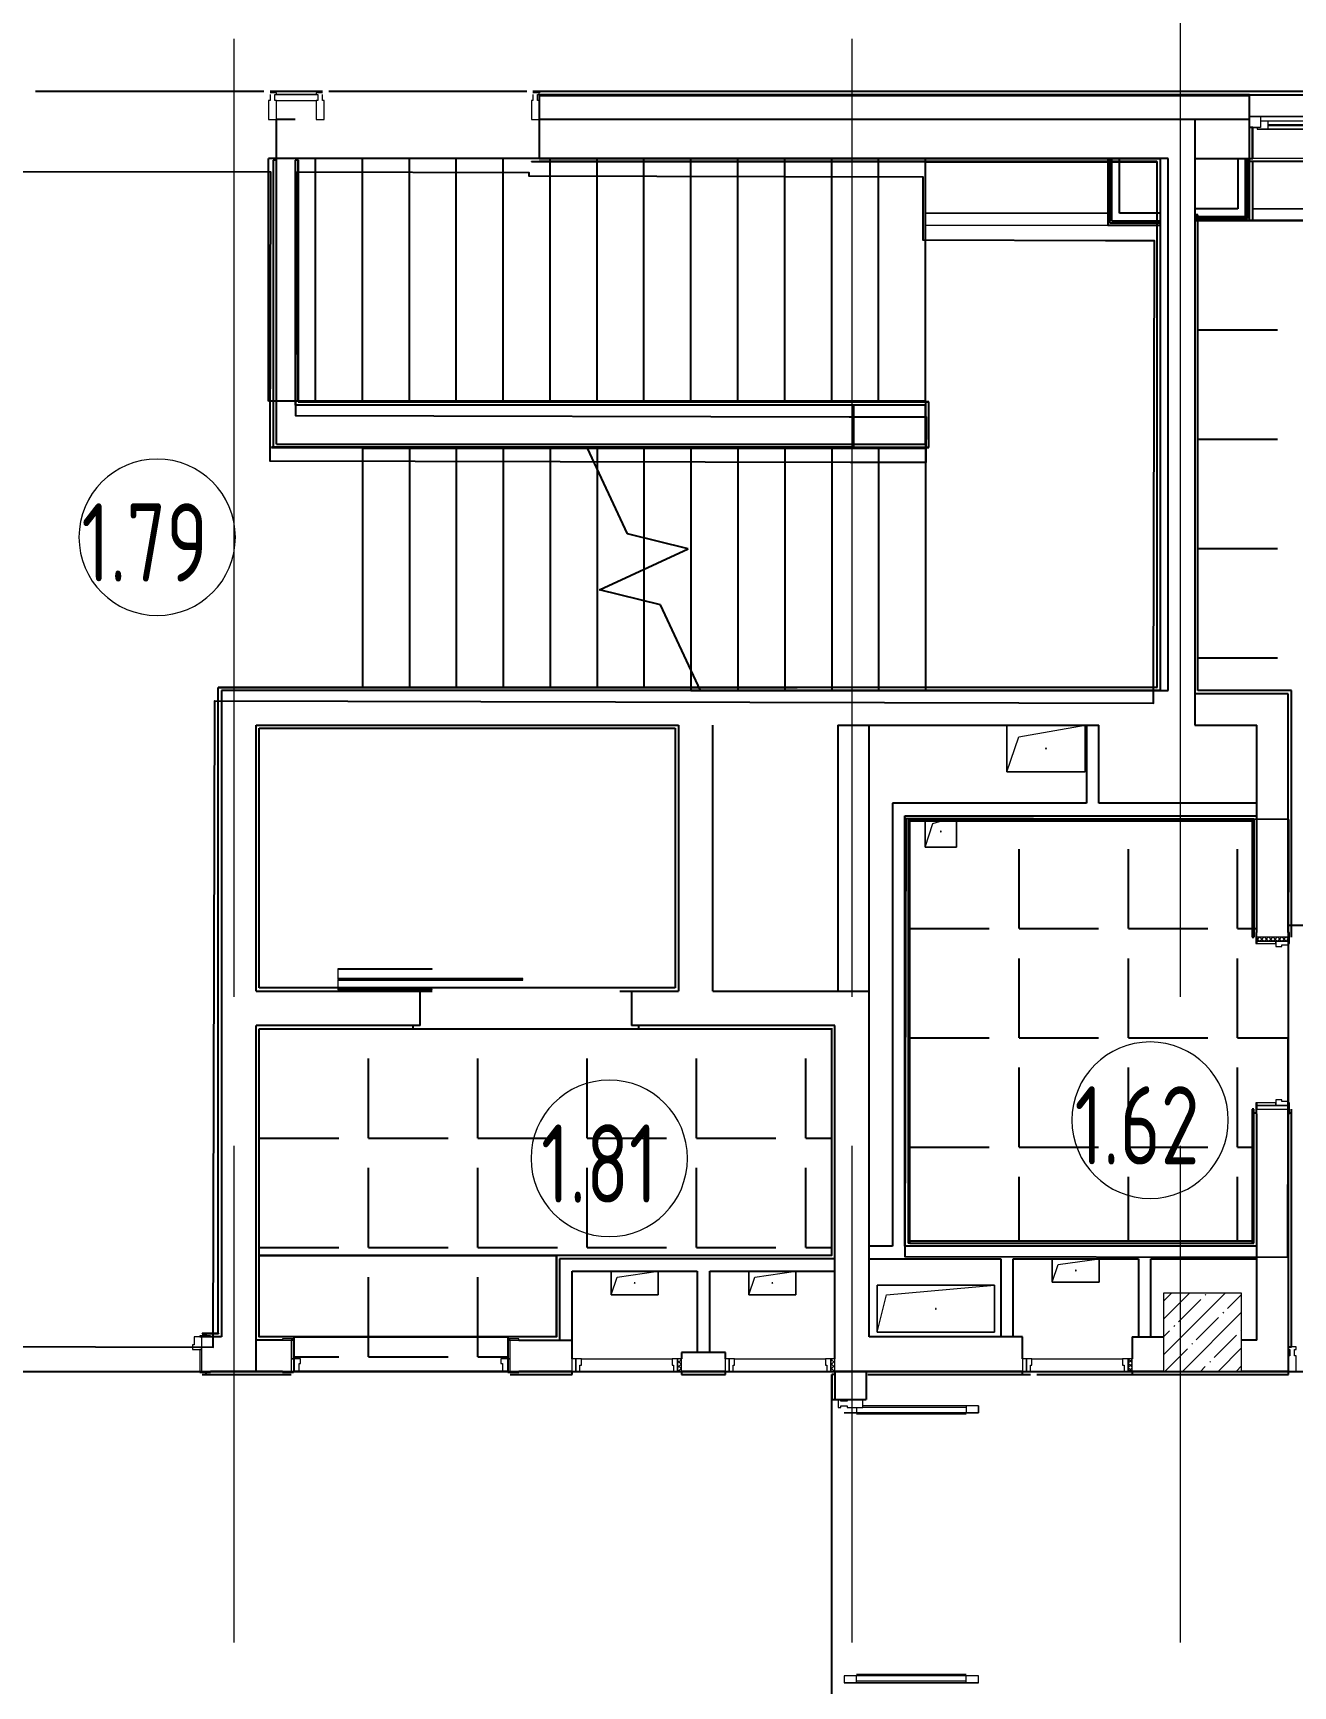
# Model space of a CAD drawing. Header units: millimetres. Extents: x -625 to 415037, y -3642 to 102118.
# Drawn here: x 93440 to 101493, y 11254 to 21816 of the extents above; entities that cross this region are included whole.
import ezdxf

# ---------------------------------------------------------------- set-up
doc = ezdxf.new("R2010")
doc.units = ezdxf.units.MM
doc.linetypes.add('Осевая', pattern=[6350, 1270, -952.5, 3175, -952.5])
doc.layers.add('1) плитка  КР1', color=40, linetype='Continuous')
doc.layers.add('1) плитка КР3', color=160, linetype='Continuous')
for name, color, linetype, lineweight in [('A-AREA-IDEN', 7, 'Continuous', 9), ('A-DETL-GENF', 7, 'Continuous', 9), ('A-DOOR-FRAM-2', 7, 'Continuous', 5), ('A-GENM', 7, 'Continuous', 9), ('A-GLAZ', 7, 'Continuous', 9), ('A-GLAZ-1', 7, 'Continuous', 5), ('A-GLAZ-CWMG-1', 7, 'Continuous', 20), ('A-WALL', 7, 'Continuous', 5), ('S-COLS-1', 7, 'Continuous', 5), ('Оси', 7, 'Continuous', 9), ('Оси-2', 7, 'Осевая', 9)]:
    doc.layers.add(name, color=color, linetype=linetype, lineweight=lineweight)
doc.layers.add('A-DOOR-FRAM-1', color=7, linetype='Continuous', lineweight=5, true_color=0xc0c0c0)
doc.styles.add('СПДС', font='ГОСТ тип А.ttf', dxfattribs={"width": 0.9})

# ---------------------------------------------------------------- blocks, each defined once
blk = doc.blocks.new('110_Дверь_СКБ_2Ст - Д-1_л_Лестничная клетка EIS60 2-32142534-Объем проектирования 1 этажа')
at = {"layer": 'A-DOOR-FRAM-1'}
for p, q in [((-672, 118), (-742, 118)), ((-742, 118), (-742, 110)), ((-742, 110), (-672, 110)), ((-638, 110), (-688, 110)), ((-688, 110), (-688, 30)), ((-672, 110), (-672, 118)), ((-638, 60), (-638, 110)), ((662, 110), (662, 60)), ((712, 110), (662, 110)), ((768, 118), (698, 118)), ((698, 118), (698, 110)), ((698, 110), (768, 110)), ((712, 30), (712, 110)), ((768, 110), (768, 118)), ((-688, 30), (-628, 30)), ((-672, 30), (-688, 30)), ((-688, 30), (-688, -110)), ((-672, -110), (-672, 30)), ((-628, 60), (-638, 60)), ((-628, 30), (-628, 60)), ((662, 60), (652, 60)), ((652, 60), (652, 30)), ((652, 30), (712, 30)), ((712, 30), (698, 30)), ((698, 30), (698, -110)), ((712, -110), (712, 30)), ((-672, -110), (-742, -110)), ((-742, -110), (-742, -118)), ((-742, -118), (-672, -118)), ((-688, -110), (-672, -110)), ((-672, -118), (-672, -110)), ((698, -110), (712, -110)), ((768, -110), (698, -110)), ((698, -110), (698, -118)), ((698, -118), (768, -118)), ((768, -118), (768, -110))]:
    blk.add_line(p, q, dxfattribs=at)
blk = doc.blocks.new('110_Дверь_СКБ_2Ст - Д-3а 1450x2100h_Лестничная клетка из коридора-32213611-Объем проектирования 1 этажа')
at = {"layer": 'A-DOOR-FRAM-1'}
for p, q in [((-672, 108), (-742, 108)), ((-742, 108), (-742, 100)), ((-672, 100), (-672, 108)), ((768, 108), (698, 108)), ((698, 108), (698, 100)), ((768, 100), (768, 108)), ((-742, 100), (-672, 100)), ((-638, 100), (-688, 100)), ((-688, 100), (-688, 20)), ((-688, 20), (-628, 20)), ((-672, 20), (-688, 20)), ((-688, 20), (-688, -100)), ((-672, -100), (-672, 20)), ((-638, 50), (-638, 100)), ((-628, 50), (-638, 50)), ((-628, 20), (-628, 50)), ((662, 50), (652, 50)), ((652, 50), (652, 20)), ((652, 20), (712, 20)), ((662, 100), (662, 50)), ((712, 100), (662, 100)), ((698, 100), (768, 100)), ((712, 20), (698, 20)), ((698, 20), (698, -100)), ((712, 20), (712, 100)), ((712, -100), (712, 20)), ((-672, -100), (-742, -100)), ((-742, -100), (-742, -108)), ((-688, -100), (-672, -100)), ((-672, -108), (-672, -100)), ((698, -100), (712, -100)), ((768, -100), (698, -100)), ((698, -100), (698, -108)), ((768, -108), (768, -100)), ((-742, -108), (-672, -108)), ((698, -108), (768, -108))]:
    blk.add_line(p, q, dxfattribs=at)
blk = doc.blocks.new('110_Дверь_СКБ_1Ст_Внутренняя1 - Д-4 1100x2100h_су мгн-31800557-Объем проектирования 1 этажа')
at = {"layer": 'A-DOOR-FRAM-2'}
h = blk.add_hatch(dxfattribs=at)
h.set_pattern_fill('FP_76', color=256, style=0, pattern_type=2)
h.set_pattern_definition([(45, (-371.384, 164.685), (-14.1421, 14.1421), []), (135, (-371.384, 164.685), (-14.1421, -14.1421), [])])
h.paths.add_polyline_path([(-513, 100), (-538, 100), (-538, -100), (-513, -99)])
at = {"layer": 'A-DOOR-FRAM-1'}
for p, q in [((-498, 108), (-568, 108)), ((-568, 108), (-568, 100)), ((-498, 100), (-498, 108)), ((592, 108), (522, 108)), ((522, 108), (522, 100)), ((592, 100), (592, 108)), ((-568, 100), (-498, 100)), ((-513, 100), (-538, 100)), ((-538, 100), (-538, -100)), ((-488, 100), (-513, 100)), ((-513, 100), (-513, 20)), ((-513, -100), (-513, 100)), ((-498, 100), (-513, 100)), ((-513, 100), (-513, 99)), ((-513, 99), (-498, 99)), ((-513, 20), (-478, 20)), ((-498, 20), (-513, 20)), ((-513, 20), (-513, -100)), ((-498, 99), (-498, 100)), ((-498, -100), (-498, 20)), ((-488, 60), (-488, 100)), ((-478, 60), (-488, 60)), ((-478, 20), (-478, 60)), ((512, 60), (502, 60)), ((502, 60), (502, 20)), ((502, 20), (537, 20)), ((512, 100), (512, 60)), ((537, 100), (512, 100)), ((537, 100), (522, 100)), ((522, 100), (522, 99)), ((522, 100), (592, 100)), ((522, 99), (537, 99)), ((537, 20), (522, 20)), ((522, 20), (522, -100)), ((537, 20), (537, 100)), ((562, 100), (537, 100)), ((537, 100), (537, -100)), ((537, 99), (537, 100)), ((537, -100), (537, 20)), ((562, -100), (562, 100)), ((-498, -100), (-568, -100)), ((-568, -100), (-568, -108)), ((-538, -100), (-513, -100)), ((-513, -100), (-498, -100)), ((-498, -108), (-498, -100)), ((522, -100), (537, -100)), ((592, -100), (522, -100)), ((522, -100), (522, -108)), ((537, -100), (562, -100)), ((592, -108), (592, -100)), ((-568, -108), (-498, -108)), ((522, -108), (592, -108))]:
    blk.add_line(p, q, dxfattribs=at)
blk = doc.blocks.new('110_Дверь_СКБ_1Ст - д-18 700x2100h_Технический шкаф ЭОМ и СС-23279316-Объем проектирования 1 этажа')
at = {"layer": 'A-DOOR-FRAM-2'}
h = blk.add_hatch(dxfattribs=at)
h.set_pattern_fill('FP_118', color=256, style=0, pattern_type=2)
h.set_pattern_definition([(45, (-171.384, 174.685), (-14.1421, 14.1421), []), (135, (-171.384, 174.685), (-14.1421, -14.1421), [])])
h.paths.add_polyline_path([(-312.5, 110), (-337.5, 110), (-337.5, 30), (-312.5, 30), (-312.5, 61.3)])
at = {"layer": 'A-DOOR-FRAM-1'}
for p, q in [((-312.5, 110), (-337.5, 110)), ((-337.5, 110), (-337.5, 30)), ((-287.5, 110), (-312.5, 110)), ((-312.5, 110), (-312.5, 30)), ((-312.5, 30), (-312.5, 110)), ((-287.5, 70), (-287.5, 110)), ((-287.5, 110), (272.5, 110)), ((312.5, 110), (312.5, 70)), ((337.5, 110), (312.5, 110)), ((337.5, 30), (337.5, 110)), ((362.5, 110), (337.5, 110)), ((337.5, 110), (337.5, 30)), ((362.5, 30), (362.5, 110)), ((-337.5, 30), (-312.5, 30)), ((-312.5, 30), (-277.5, 30)), ((-277.5, 70), (-287.5, 70)), ((-277.5, 30), (-277.5, 70)), ((302.5, 30), (-277.5, 30)), ((312.5, 70), (302.5, 70)), ((302.5, 70), (302.5, 30)), ((302.5, 30), (337.5, 30)), ((337.5, 30), (362.5, 30))]:
    blk.add_line(p, q, dxfattribs=at)
blk = doc.blocks.new('110_Дверь_СКБ_1Ст - д-18п 700x2100h_Технический шкаф ЭОМ и СС 2-32193184-Объем проектирования 1 этажа')
at = {"layer": 'A-DOOR-FRAM-2'}
h = blk.add_hatch(dxfattribs=at)
h.set_pattern_fill('FP_120', color=256, style=0, pattern_type=2)
h.set_pattern_definition([(45, (-171.384, 124.685), (-14.1421, 14.1421), []), (135, (-171.384, 124.685), (-14.1421, -14.1421), [])])
h.paths.add_polyline_path([(-337.5, 60), (-337.5, -20), (-312.5, -20), (-312.5, 60)])
at = {"layer": 'A-DOOR-FRAM-1'}
for p, q in [((-312.5, 60), (-337.5, 60)), ((-337.5, 60), (-337.5, -20)), ((-287.5, 60), (-312.5, 60)), ((-312.5, 60), (-312.5, -20)), ((-312.5, -20), (-312.5, 60)), ((-287.5, 20), (-287.5, 60)), ((-277.5, 20), (-287.5, 20)), ((-277.5, -20), (-277.5, 20)), ((-247.5, 60), (312.5, 60)), ((312.5, 20), (302.5, 20)), ((302.5, 20), (302.5, -20)), ((312.5, 60), (312.5, 20)), ((337.5, 60), (312.5, 60)), ((337.5, -20), (337.5, 60)), ((362.5, 60), (337.5, 60)), ((337.5, 60), (337.5, -20)), ((362.5, -20), (362.5, 60)), ((-337.5, -20), (-312.5, -20)), ((-312.5, -20), (-277.5, -20)), ((302.5, -20), (-277.5, -20)), ((302.5, -20), (337.5, -20)), ((337.5, -20), (362.5, -20))]:
    blk.add_line(p, q, dxfattribs=at)
blk = doc.blocks.new('Прямоугольный импост - Импост структурный с накладкой - 160мм Темный-V110-Объем проектирования 1 этажа')
at = {"layer": 'A-GLAZ-CWMG-1'}
for p, q in [((-50, 0), (-50, 17)), ((-50, 17), (0, 17)), ((-40, 0), (-50, 0)), ((-40, -40), (-40, 0)), ((0, 0), (-10, 0)), ((-10, 0), (-10, -40)), ((0, 17), (0, 0)), ((-50, -140), (-50, -40)), ((-50, -40), (-40, -40)), ((-10, -40), (0, -40)), ((0, -40), (0, -140)), ((0, -140), (-50, -140))]:
    blk.add_line(p, q, dxfattribs=at)
blk = doc.blocks.new('GM_Отверстие прямоугольное _в плите_ - Отверстие-21606279-Объем проектирования 1 этажа')
at = {"layer": 'A-GENM'}
for p, q in [((-375, -150), (-375, 150)), ((-375, 150), (375, 150)), ((375, 150), (-375, 150)), ((-375, 150), (-375, -150)), ((-315, 90), (375, 150)), ((375, 150), (375, -150)), ((375, -150), (375, 150)), ((-375, -150), (-315, 90)), ((375, -150), (-375, -150)), ((-375, -150), (375, -150))]:
    blk.add_line(p, q, dxfattribs=at)
for start, end in [(360, 180), (180, 360)]:
    blk.add_arc((0, 0), 2.5, start, end, dxfattribs=at)
blk = doc.blocks.new('GM_Отверстие прямоугольное _в плите_ - Отверстие-21610241-Объем проектирования 1 этажа')
at = {"layer": 'A-GENM'}
for p, q in [((-250, -150), (-250, 150)), ((-250, 150), (-250, -150)), ((-175, 75), (250, 150)), ((250, 150), (250, -150)), ((250, -150), (250, 150)), ((-250, -150), (-175, 75)), ((250, -150), (-250, -150)), ((-250, -150), (250, -150))]:
    blk.add_line(p, q, dxfattribs=at)
for start, end in [(360, 180), (180, 360)]:
    blk.add_arc((0, 0), 2.5, start, end, dxfattribs=at)
blk = doc.blocks.new('GM_Отверстие прямоугольное _в плите_ - Отверстие-V127-Объем проектирования 1 этажа')
at = {"layer": 'A-GENM'}
for p, q in [((-100, -100), (-100, 69)), ((-100, 69), (-100, -100)), ((-100, -100), (-50, 50)), ((-50, 50), (7, 69)), ((100, 69), (100, -100)), ((100, -100), (100, 69)), ((100, -100), (-100, -100)), ((-100, -100), (100, -100))]:
    blk.add_line(p, q, dxfattribs=at)
for start, end in [(360, 180), (180, 360)]:
    blk.add_arc((0, 0), 2.5, start, end, dxfattribs=at)
blk = doc.blocks.new('GM_Отверстие прямоугольное _в плите_ - Отверстие-21620300-Объем проектирования 1 этажа')
at = {"layer": 'A-GENM'}
for p, q in [((-150, -75), (-150, 75)), ((-150, 75), (-150, -75)), ((-150, -75), (-112.5, 37.5)), ((-112.5, 37.5), (150, 75)), ((150, 75), (150, -75)), ((150, -75), (150, 75)), ((150, -75), (-150, -75)), ((-150, -75), (150, -75))]:
    blk.add_line(p, q, dxfattribs=at)
for start, end in [(360, 180), (180, 360)]:
    blk.add_arc((0, 0), 2.5, start, end, dxfattribs=at)
blk = doc.blocks.new('120_Окно_СКБ_2Ст_Фрамуга сверху - 120_Окно_СКБ_2Ст_2300х2500_h_ ДОО-23103760-Объем проектирования 1 этажа')
at = {"layer": 'A-GLAZ'}
for p, q in [((-1150, -127), (-1150, -57)), ((-1150, -57), (-1080, -57)), ((-1080, -57), (-1080, -127)), ((520, -87), (-1080, -87)), ((-1080, -87), (-1080, -127)), ((-1030, -137), (-1030, -87)), ((470, -137), (470, -87)), ((520, -127), (520, -57)), ((520, -57), (590, -57)), ((520, -127), (520, -87)), ((590, -57), (590, -127)), ((1080, -87), (590, -87)), ((590, -87), (590, -127)), ((640, -137), (640, -87)), ((1030, -137), (1030, -87)), ((1080, -127), (1080, -57)), ((1080, -57), (1150, -57)), ((1080, -127), (1080, -87)), ((1150, -57), (1150, -127)), ((-1080, -127), (-1150, -127)), ((-1080, -127), (-1100, -127)), ((-1100, -127), (-1100, -137)), ((-1100, -137), (540, -137)), ((540, -137), (-1100, -137)), ((590, -127), (520, -127)), ((540, -127), (520, -127)), ((540, -137), (540, -127)), ((590, -127), (570, -127)), ((570, -127), (570, -137)), ((570, -137), (1100, -137)), ((1100, -137), (570, -137)), ((1150, -127), (1080, -127)), ((1100, -127), (1080, -127)), ((1100, -137), (1100, -127))]:
    blk.add_line(p, q, dxfattribs=at)
at = {"layer": 'A-GLAZ-1'}
for p, q in [((1150, -57), (-1150, -57)), ((-1080, -57), (1080, -57)), ((-1130, -127), (-1100, -127)), ((-1030, -107), (470, -107)), ((470, -117), (-1030, -117)), ((540, -127), (570, -127)), ((540, -127), (570, -127)), ((640, -107), (1030, -107)), ((1030, -117), (640, -117)), ((1100, -127), (1130, -127))]:
    blk.add_line(p, q, dxfattribs=at)
blk = doc.blocks.new('Прямоугольный импост - Импост структурный с накладкой - 170мм-22855209-Объем проектирования 1 этажа')
at = {"layer": 'A-GLAZ-CWMG-1'}
for p, q in [((-50, 40), (-50, 160)), ((-50, 160), (0, 160)), ((0, 160), (0, 40)), ((-40, 40), (-50, 40)), ((-40, 0), (-40, 40)), ((-10, 40), (-10, 0)), ((0, 40), (-10, 40)), ((-10, 0), (0, 0)), ((0, 0), (0, -10)), ((0, -10), (-40, -10))]:
    blk.add_line(p, q, dxfattribs=at)
blk = doc.blocks.new('PNS_Панель прямоугольная - Нр_Металл - 40мм-23713233-Объем проектирования 1 этажа')
at = {"layer": 'A-GLAZ-1'}
for p, q in [((-137.5, 0), (137.5, 0)), ((127.5, 0), (-127.5, 0)), ((-127.5, -40), (127.5, -40))]:
    blk.add_line(p, q, dxfattribs=at)
blk = doc.blocks.new('Прямоугольный импост - Импост структурный с накладкой - 170мм-22855665-Объем проектирования 1 этажа')
at = {"layer": 'A-GLAZ-CWMG-1'}
for p, q in [((-25, 40), (-25, 160)), ((-25, 160), (25, 160)), ((25, 160), (25, 40)), ((-15, 40), (-25, 40)), ((-25, -10), (-25, 0)), ((-25, 0), (-15, 0)), ((-15, 0), (-15, 40)), ((15, 40), (15, 0)), ((25, 40), (15, 40)), ((15, -10), (-25, -10))]:
    blk.add_line(p, q, dxfattribs=at)
blk = doc.blocks.new('Прямоугольный импост - Импост структурный с накладкой - 170мм-V176-Объем проектирования 1 этажа')
at = {"layer": 'A-GLAZ-CWMG-1'}
for p, q in [((-25, 40), (-25, 160)), ((-25, 160), (25, 160)), ((25, 160), (25, 40)), ((-15, 40), (-25, 40)), ((-15, 0), (-15, 40)), ((15, 40), (15, 0)), ((25, 40), (15, 40)), ((15, 0), (25, 0)), ((25, 0), (25, -10)), ((25, -10), (-15, -10))]:
    blk.add_line(p, q, dxfattribs=at)
blk = doc.blocks.new('BSC_Колонна _Прямоугольная - 500х500-17857564-Объем проектирования 1 этажа')
at = {"layer": 'S-COLS-1'}
h = blk.add_hatch(dxfattribs=at)
h.set_pattern_fill('FP_181', color=256, style=0, pattern_type=2)
h.set_pattern_definition([(45, (-100850, -13650), (-114.04925, 114.04925), []), (45, (-100735.95, -13650), (-114.04925, 114.04925), [201.613, -40.323, 6.706, -33.617])])
h.paths.add_polyline_path([(250, -250), (250, 250), (-250, 250), (-250, -250), (-83, -250)])
for p, q in [((250, 250), (-250, 250)), ((-250, 250), (-250, -250)), ((250, -250), (250, 250)), ((-250, -250), (250, -250))]:
    blk.add_line(p, q, dxfattribs=at)
blk = doc.blocks.new('DOR_Дверь лифта - 1350х2050h-19118285-Объем проектирования 1 этажа')
at = {"layer": 'A-DOOR-FRAM-1'}
for p, q in [((1200, -180), (20, -180)), ((20, -180), (20, -183)), ((20, -183), (1203, -183)), ((1203, -187), (20, -187)), ((20, -187), (20, -190)), ((20, -190), (1200, -190)), ((600, -117), (600, -120)), ((1203, -117), (600, -117)), ((600, -120), (1200, -120)), ((1200, -120), (1200, -180)), ((1200, -190), (1200, -250)), ((1203, -183), (1203, -117)), ((1203, -253), (1203, -187)), ((600, -250), (600, -253)), ((1200, -250), (600, -250)), ((600, -253), (1203, -253))]:
    blk.add_line(p, q, dxfattribs=at)
blk = doc.blocks.new('Дверь_Витражная_остекление_ - ВВ-7 остекление-32349468-Объем проектирования 1 этажа')
at = {"layer": 'A-DETL-GENF'}
for p, q in [((-815, -20), (-860, -20)), ((-860, -177), (-860, -20)), ((-815, -20), (-860, -20)), ((-860, -20), (-860, -177)), ((-860, -100), (-815, -100)), ((-850, -177), (-850, -100)), ((-815, -177), (-815, -20)), ((-815, -177), (-815, -20)), ((-806, -177), (-806, -100)), ((856, -800), (856, -100)), ((865, -880), (865, -20)), ((865, -20), (865, -880)), ((900, -100), (865, -100)), ((-860, -880), (-860, -177)), ((-860, -177), (-860, -880)), ((-850, -800), (-850, -177)), ((-815, -880), (-815, -177)), ((-815, -880), (-815, -177)), ((-806, -800), (-806, -177)), ((900, -800), (900, -140)), ((910, -880), (910, -140)), ((910, -880), (910, -140)), ((-860, -800), (-815, -800)), ((910, -800), (865, -800)), ((-860, -880), (-815, -880)), ((-860, -880), (-815, -880)), ((910, -880), (865, -880)), ((865, -880), (910, -880))]:
    blk.add_line(p, q, dxfattribs=at)
blk = doc.blocks.new('Прямоугольный импост - Импост структурный с накладкой - 160мм Темный-V271-Объем проектирования 1 этажа')
at = {"layer": 'A-GLAZ-CWMG-1'}
for p, q in [((0, 17), (-50, 17)), ((-50, 17), (-50, 0)), ((-50, 0), (-40, 0)), ((-40, 0), (-40, -40)), ((-10, -40), (-10, 0)), ((-10, 0), (0, 0)), ((0, 0), (0, 17)), ((-40, -40), (-50, -40)), ((-50, -40), (-50, -140)), ((0, -40), (-10, -40)), ((0, -140), (0, -40)), ((-50, -140), (0, -140))]:
    blk.add_line(p, q, dxfattribs=at)
blk = doc.blocks.new('Зашивка приборов отопления - Зашивка приборов отопления-33267402-Объем проектирования 1 этажа')
at = {"layer": 'A-WALL'}
for p, q in [((103430, 21150), (101170, 21150)), ((105530, 21150), (104670, 21150)), ((107730, 21150), (106870, 21150)), ((101170, 20829), (108130, 20829)), ((108130, 20829), (101170, 20829)), ((101150, 20754), (108130, 20754))]:
    blk.add_line(p, q, dxfattribs=at)
blk = doc.blocks.new('Зашивка приборов отопления32 - Зашивка приборов отопления-33323791-Объем проектирования 1 этажа')
at = {"layer": 'A-WALL'}
for p, q in [((126595, 120), (125430, 120)), ((126595, 45), (126595, 120)), ((126595, 45), (125430, 45)), ((125430, 45), (126595, 45)), ((126595, -285), (126595, 45))]:
    blk.add_line(p, q, dxfattribs=at)
blk = doc.blocks.new('Марка_Помещения - Номер-25198446-Объем проектирования 1 этажа')
at = {"layer": 'A-AREA-IDEN'}
for start, end in [(360, 180), (180, 360)]:
    blk.add_arc((0, 0), 2.5, start, end, dxfattribs=at)

msp = doc.modelspace()

# ---------------------------------------------------------------- hatches: boundary and pattern name
at = {"layer": '1) плитка  КР1'}
h = msp.add_hatch(dxfattribs=at)
h.set_pattern_fill('ANGLE', color=256, scale=100)
h.set_pattern_definition([(0, (100885.7, 20617.94), (0, 698.5), [508, -190.5]), (90, (100885.7, 20617.94), (-698.5, 4e-14), [508, -190.5])])
h.paths.add_polyline_path([(108555, 20617), (108555, 20618), (108535, 20618), (108195, 20618), (108194, 20618), (108194, 20617), (101236, 20617), (100886, 20617), (100886, 17615), (101484, 17615), (101484, 16114), (115665, 16114), (115665, 16157), (115615, 16157), (115615, 16161), (113865, 16165), (113865, 16157), (113815, 16157), (112487, 16157), (112437, 16157), (111162, 16157), (111112, 16157), (111112, 16172), (111086, 16172), (111087, 16324), (111072, 16324), (111072, 16314), (110972, 16314), (110972, 16364), (110922, 16364), (110922, 16614), (110972, 16614), (110972, 16664), (111072, 16664), (111072, 16654), (111087, 16654), (111091, 18338), (111132, 18338), (111132, 18374), (111215, 18374), (111216, 18463), (111129, 18463), (111129, 18414), (111112, 18414), (111112, 18424), (111072, 18424), (111072, 18414), (110922, 18414), (110922, 18443), (110593, 18443), (110593, 19033), (110594, 20617)])
h.paths.add_polyline_path([(101463, 13264), (117875, 13264), (117875, 16114), (101463, 16114)])
h = msp.add_hatch(dxfattribs=at)
h.set_pattern_fill('ANGLE', color=256, scale=100)
h.set_pattern_definition([(0, (94885.7, 15452.94), (0, 698.5), [508, -190.5]), (90, (94885.7, 15452.94), (-698.5, 4e-14), [508, -190.5])])
h.paths.add_polyline_path([(95108, 13484), (96475, 13484), (96475, 13264), (95108, 13264)])
h.paths.add_polyline_path([(94886, 14004), (96785, 14004), (96785, 13484), (94886, 13484)])
h.paths.add_polyline_path([(94886, 15453), (98544, 15453), (98544, 14004), (94886, 14004)])
at = {"layer": '1) плитка КР3'}
h = msp.add_hatch(dxfattribs=at)
h.set_pattern_fill('ANGLE', color=256, scale=100)
h.set_pattern_definition([(0, (99043.7, 16791.84), (0, 698.5), [508, -190.5]), (90, (99043.7, 16791.84), (-698.5, 4e-14), [508, -190.5])])
h.paths.add_polyline_path([(101463, 15989), (101423, 15989), (101423, 15979), (101383, 15979), (101383, 15999), (101263, 15999), (101255, 15999), (101255, 16069), (101263, 16069), (101263, 16792), (101243, 16792), (101243, 16039), (101232, 16039), (101232, 16783), (99342, 16783), (99342, 16614), (99142, 16614), (99142, 16783), (99044, 16783), (99044, 14095), (101232, 14095), (101232, 14939), (101243, 14939), (101243, 14914), (101255, 14914), (101255, 14979), (101263, 14979), (101383, 14979), (101383, 14999), (101423, 14999), (101423, 14989), (101462, 14989), (101463, 15392)])

# ---------------------------------------------------------------- linework, layer by layer
for p, q in [((93455, 21444), (94915, 21444)), ((94955, 21444), (95290, 21444)), ((95330, 21444), (96595, 21444)), ((96635, 21444), (111207, 21444)), ((96675, 21444), (96675, 21434)), ((101215, 21422), (96675, 21422)), ((96675, 21422), (96675, 21414)), ((101215, 21417), (96675, 21417)), ((101215, 21414), (96675, 21414)), ((96675, 21414), (96675, 21014)), ((101215, 21414), (101215, 21422)), ((101215, 21422), (103515, 21422)), ((101215, 20618), (101215, 21414)), ((95115, 21264), (94995, 21264)), ((94995, 19189), (94995, 21264)), ((101215, 21264), (96675, 21264)), ((100865, 21264), (100865, 17394)), ((101235, 21212), (101215, 21212)), ((101235, 21014), (101235, 21212)), ((101236, 21212), (101235, 21212)), ((101236, 21014), (101236, 21212)), ((94945, 19464), (94945, 21014)), ((99145, 21014), (94945, 21014)), ((94975, 21004), (94974, 21004)), ((94974, 21004), (94974, 19168)), ((94975, 21004), (94975, 20994)), ((94995, 21004), (94975, 21004)), ((95135, 21004), (95115, 21004)), ((95115, 21004), (95115, 19439)), ((95135, 19459), (95135, 21004)), ((95136, 21004), (95135, 21004)), ((95136, 19459), (95136, 21004)), ((95245, 19464), (95245, 21014)), ((95245, 19464), (95245, 21014)), ((95545, 19464), (95545, 21014)), ((95545, 19464), (95545, 21014)), ((95845, 19464), (95845, 21014)), ((95845, 19464), (95845, 21014)), ((96145, 19464), (96145, 21014)), ((96145, 19464), (96145, 21014)), ((96445, 19464), (96445, 21014)), ((96445, 19464), (96445, 21014)), ((96625, 20994), (96625, 20993)), ((96625, 20994), (96675, 20994)), ((99138, 20993), (96625, 20993)), ((96675, 21014), (100645, 21014)), ((100624, 20994), (96675, 20994)), ((96745, 19464), (96745, 21014)), ((96745, 19464), (96745, 21014)), ((96745, 19464), (96745, 20994)), ((97045, 19464), (97045, 21014)), ((97045, 19464), (97045, 21014)), ((97045, 19464), (97045, 20994)), ((97045, 19464), (97045, 20994)), ((97345, 19464), (97345, 21014)), ((97345, 19464), (97345, 21014)), ((97345, 19464), (97345, 20994)), ((97345, 19464), (97345, 20994)), ((97645, 19464), (97645, 21014)), ((97645, 19464), (97645, 21014)), ((97645, 19464), (97645, 20994)), ((97645, 19464), (97645, 20994)), ((97945, 19464), (97945, 21014)), ((97945, 19464), (97945, 21014)), ((97945, 19464), (97945, 20994)), ((97945, 19464), (97945, 20994)), ((98245, 19464), (98245, 21014)), ((98245, 19464), (98245, 21014)), ((98245, 19464), (98245, 20994)), ((98245, 19464), (98245, 20994)), ((98545, 19464), (98545, 21014)), ((98545, 19464), (98545, 21014)), ((98545, 19464), (98545, 20994)), ((98545, 19464), (98545, 20994)), ((98845, 19464), (98845, 21014)), ((98845, 19464), (98845, 21014)), ((98845, 19464), (98845, 20994)), ((98845, 19464), (98845, 20994)), ((99138, 20993), (99138, 20994)), ((99138, 20993), (100624, 20993)), ((100695, 21014), (99145, 21014)), ((99145, 19464), (99145, 21014)), ((99145, 19464), (99145, 21014)), ((100310, 21014), (100310, 20589)), ((100322, 20601), (100322, 21014)), ((100335, 20614), (100335, 21014)), ((100385, 20664), (100385, 21014)), ((100624, 20994), (100625, 20994)), ((100624, 20993), (100624, 20994)), ((100624, 20993), (100624, 17635)), ((100625, 17634), (100625, 20994)), ((100645, 21014), (100645, 17614)), ((100695, 17614), (100695, 21014)), ((100865, 21014), (101235, 21014)), ((101140, 21014), (101140, 20693)), ((101190, 20643), (101190, 21014)), ((101202, 20630), (101202, 21014)), ((101235, 20994), (101215, 20994)), ((101235, 21014), (101236, 21014)), ((101236, 20994), (101235, 20994)), ((101235, 20994), (101235, 20618)), ((103515, 20994), (101236, 20994)), ((101236, 20618), (101236, 20994)), ((100645, 20601), (100322, 20601)), ((100645, 20614), (100335, 20614)), ((100645, 20664), (100385, 20664)), ((101140, 20693), (100865, 20693)), ((100885, 20655), (100865, 20655)), ((100865, 20643), (101190, 20643)), ((100865, 20630), (101202, 20630)), ((100865, 20618), (100886, 20618)), ((100885, 20618), (100885, 20655)), ((100886, 20655), (100885, 20655)), ((101215, 20639), (100885, 20639)), ((100885, 20619), (101235, 20619)), ((100886, 20618), (100886, 20655)), ((101235, 20618), (100886, 20618)), ((100886, 17615), (100886, 20617)), ((100886, 20617), (101236, 20617)), ((101236, 20618), (108194, 20618)), ((101236, 20618), (101236, 20617)), ((108194, 20617), (101236, 20617)), ((99145, 19464), (99145, 20589)), ((99145, 19464), (99145, 20589)), ((100310, 20589), (100645, 20589)), ((99145, 19464), (94945, 19464)), ((99145, 19439), (95115, 19439)), ((99166, 19460), (95135, 19460)), ((95135, 19459), (95136, 19459)), ((95136, 19459), (99165, 19459)), ((97045, 19464), (96745, 19464)), ((97345, 19464), (97045, 19464)), ((97645, 19464), (97345, 19464)), ((97945, 19464), (97645, 19464)), ((98245, 19464), (97945, 19464)), ((98545, 19464), (98245, 19464)), ((98845, 19464), (98545, 19464)), ((98675, 19459), (98675, 19460)), ((98675, 19439), (98675, 19169)), ((98686, 19168), (98686, 19439)), ((99145, 19464), (98845, 19464)), ((99145, 19464), (99145, 19164)), ((99145, 19464), (99145, 19459)), ((99145, 19189), (99145, 19439)), ((99165, 19169), (99165, 19459)), ((99166, 19168), (99166, 19460)), ((94974, 19169), (94964, 19169)), ((94964, 19169), (94964, 19168)), ((94964, 19168), (99166, 19168)), ((98675, 19169), (94975, 19169)), ((94995, 19189), (99145, 19189)), ((95545, 19164), (95545, 17634)), ((95545, 19164), (95845, 19164)), ((95545, 19164), (95545, 17634)), ((95845, 19164), (96145, 19164)), ((95845, 19164), (95845, 17634)), ((95845, 19164), (95845, 17634)), ((96145, 19164), (96445, 19164)), ((96145, 19164), (96145, 17634)), ((96145, 19164), (96145, 17634)), ((96445, 19164), (96745, 19164)), ((96445, 19164), (96445, 17634)), ((96445, 19164), (96445, 17634)), ((96745, 19164), (96983, 19164)), ((96745, 19164), (96745, 17634)), ((96745, 19164), (96745, 17634)), ((96983, 19164), (99145, 19164)), ((97239, 18616), (96983, 19164)), ((96983, 19164), (97045, 19164)), ((97045, 19164), (97045, 19032)), ((97045, 19164), (97045, 19032)), ((97045, 19164), (97345, 19164)), ((97045, 19164), (97045, 19032)), ((97045, 19164), (97045, 19032)), ((97345, 19164), (97345, 18590)), ((97345, 19164), (97345, 18590)), ((97345, 19164), (97645, 19164)), ((97345, 19164), (97345, 18590)), ((97345, 19164), (97345, 18590)), ((97645, 19164), (97645, 17746)), ((97645, 19164), (97645, 17746)), ((97645, 19164), (97945, 19164)), ((97645, 19164), (97645, 17746)), ((97645, 19164), (97645, 17746)), ((97945, 19164), (97945, 17614)), ((97945, 19164), (97945, 17614)), ((97945, 19164), (98245, 19164)), ((97945, 19164), (97945, 17634)), ((97945, 19164), (97945, 17634)), ((98245, 19164), (98245, 17614)), ((98245, 19164), (98245, 17614)), ((98245, 19164), (98545, 19164)), ((98245, 19164), (98245, 17634)), ((98245, 19164), (98245, 17634)), ((98545, 19164), (98545, 17614)), ((98545, 19164), (98545, 17614)), ((98545, 19164), (98845, 19164)), ((98545, 19164), (98545, 17634)), ((98545, 19164), (98545, 17634)), ((98675, 19169), (98686, 19169)), ((98686, 19169), (99165, 19169)), ((98845, 19164), (98845, 17614)), ((98845, 19164), (98845, 17614)), ((98845, 19164), (99145, 19164)), ((98845, 19164), (98845, 17634)), ((98845, 19164), (98845, 17634)), ((99145, 19169), (99145, 19164)), ((99145, 19164), (99145, 17614)), ((99145, 19164), (99145, 17614)), ((99145, 19164), (99145, 17634)), ((97045, 19032), (97045, 17634)), ((97045, 19032), (97045, 17634)), ((97628, 18521), (97239, 18616)), ((97345, 18590), (97345, 18389)), ((97345, 18590), (97345, 18389)), ((97061, 18257), (97628, 18521)), ((97345, 18389), (97345, 18188)), ((97345, 18389), (97345, 18188)), ((97345, 18389), (97345, 18188)), ((97345, 18389), (97345, 18188)), ((97450, 18162), (97061, 18257)), ((97345, 18188), (97345, 17634)), ((97345, 18188), (97345, 17634)), ((97706, 17614), (97450, 18162)), ((97645, 17746), (97645, 17614)), ((97645, 17746), (97645, 17614)), ((94624, 17635), (94624, 17634)), ((94624, 17635), (94624, 17634)), ((100624, 17635), (94624, 17635)), ((94624, 13505), (94624, 17634)), ((94625, 17634), (94624, 17634)), ((94625, 17634), (94625, 17635)), ((94625, 17634), (98325, 17634)), ((94645, 17614), (94645, 13484)), ((100645, 17614), (94645, 17614)), ((95174, 17635), (95174, 17634)), ((95183, 17635), (95183, 17634)), ((95783, 17634), (95783, 17635)), ((97645, 17614), (97706, 17614)), ((97706, 17614), (99145, 17614)), ((98325, 17635), (98325, 17634)), ((100625, 17634), (98325, 17634)), ((99140, 17634), (99140, 17635)), ((99145, 17614), (100695, 17614)), ((100624, 17635), (100625, 17635)), ((101463, 17594), (100865, 17594)), ((100885, 17614), (100886, 17614)), ((101484, 17615), (100886, 17615)), ((100886, 17615), (100886, 17614)), ((101463, 16069), (101463, 17594)), ((101484, 16039), (101484, 17615)), ((94865, 15694), (94865, 17394)), ((94865, 17394), (97565, 17394)), ((94885, 17374), (97545, 17374)), ((94885, 15714), (94885, 17374)), ((97545, 17374), (97545, 15714)), ((97565, 17394), (97565, 15694)), ((97785, 15694), (97785, 17394)), ((98585, 17394), (100253, 17394)), ((98585, 17394), (98585, 15694)), ((98785, 13484), (98785, 17394)), ((100173, 17394), (100173, 16894)), ((100253, 16894), (100253, 17394)), ((100865, 17394), (101263, 17394)), ((101263, 16069), (101263, 17394)), ((100173, 16894), (98933, 16894)), ((98933, 16894), (98933, 14064)), ((99013, 16814), (101263, 16814)), ((99013, 14064), (99013, 16814)), ((99033, 16794), (101243, 16794)), ((99033, 16794), (99033, 14084)), ((99044, 14084), (99044, 16794)), ((101263, 16894), (100253, 16894)), ((101232, 16794), (101232, 16039)), ((101243, 16794), (101243, 16039)), ((99033, 16783), (101243, 16783)), ((101232, 16039), (101243, 16039)), ((101483, 16039), (101484, 16039)), ((94865, 15694), (95990, 15694)), ((97545, 15714), (94885, 15714)), ((95915, 15474), (95915, 15694)), ((97190, 15694), (97565, 15694)), ((97265, 15694), (97265, 15474)), ((97785, 15694), (98785, 15694)), ((94865, 13264), (94865, 15474)), ((95915, 15474), (94865, 15474)), ((94885, 15454), (94886, 15454)), ((94886, 13484), (94886, 15453)), ((94886, 15453), (95870, 15453)), ((95870, 15454), (95870, 15474)), ((95870, 15453), (95870, 15454)), ((98565, 15474), (97265, 15474)), ((97310, 15474), (97310, 15454)), ((97310, 15454), (97310, 15453)), ((97310, 15453), (98544, 15453)), ((98544, 15453), (98544, 14005)), ((98545, 15454), (98545, 15453)), ((98565, 13344), (98565, 15474)), ((101243, 14939), (101232, 14939)), ((101232, 14939), (101232, 14084)), ((101243, 14914), (101243, 14939)), ((101255, 14914), (101243, 14914)), ((101243, 14084), (101243, 14914)), ((101263, 13464), (101263, 14909)), ((101463, 14909), (101463, 13264)), ((101483, 14914), (101471, 14914)), ((101484, 14939), (101483, 14939)), ((101484, 13421), (101484, 14939)), ((98933, 14064), (98785, 14064)), ((101263, 14064), (99013, 14064)), ((101243, 14095), (99033, 14095)), ((99044, 14084), (99033, 14084)), ((99044, 14084), (101243, 14084)), ((98544, 14005), (96784, 14005)), ((96784, 14005), (96784, 13485)), ((96805, 13984), (96805, 13464)), ((98565, 13984), (96805, 13984)), ((98545, 14004), (98544, 14004)), ((98785, 13984), (99625, 13984)), ((99625, 13984), (99625, 13484)), ((99705, 13984), (100505, 13984)), ((99705, 13484), (99705, 13984)), ((100505, 13984), (100505, 13484)), ((100585, 13984), (101263, 13984)), ((100585, 13484), (100585, 13984)), ((96885, 13344), (96885, 13904)), ((96885, 13904), (97685, 13904)), ((97685, 13904), (97685, 13384)), ((97765, 13904), (98565, 13904)), ((97765, 13384), (97765, 13904)), ((94624, 13505), (94520, 13505)), ((94520, 13505), (94520, 13504)), ((94520, 13504), (94545, 13504)), ((94545, 13504), (94545, 13492)), ((94625, 13504), (94545, 13504)), ((94645, 13484), (94575, 13484)), ((94624, 13505), (94625, 13505)), ((94625, 13505), (94625, 13504)), ((95035, 13464), (94865, 13464)), ((94885, 13484), (94885, 13485)), ((95065, 13485), (94885, 13485)), ((94885, 13484), (94886, 13484)), ((95065, 13484), (95065, 13485)), ((96784, 13485), (96515, 13485)), ((96515, 13485), (96515, 13484)), ((96545, 13464), (96885, 13464)), ((96785, 13484), (96784, 13484)), ((99765, 13484), (98785, 13484)), ((99765, 13344), (99765, 13484)), ((100465, 13484), (100665, 13484)), ((100465, 13484), (100465, 13344)), ((101263, 13464), (101165, 13464)), ((101463, 13421), (101483, 13421)), ((101483, 13421), (101484, 13421)), ((97865, 13384), (97585, 13384)), ((97585, 13384), (97585, 13344)), ((97865, 13344), (97865, 13384)), ((94520, 13244), (94520, 13243)), ((94520, 13243), (95090, 13243)), ((94545, 13256), (94545, 13244)), ((94575, 13264), (95035, 13264)), ((95035, 13264), (94575, 13264)), ((95090, 13243), (95090, 13244)), ((96490, 13244), (96490, 13243)), ((96490, 13243), (96885, 13243)), ((96545, 13264), (96885, 13264)), ((96885, 13264), (96545, 13264)), ((96885, 13244), (96885, 13264)), ((96885, 13243), (96885, 13244)), ((97585, 13264), (97865, 13264)), ((97585, 13264), (97585, 13244)), ((97865, 13264), (97585, 13264)), ((97585, 13244), (97585, 13243)), ((97585, 13243), (97865, 13243)), ((97865, 13244), (97865, 13264)), ((97865, 13243), (97865, 13244)), ((98544, 13244), (98544, 11204)), ((98565, 13244), (98545, 13244)), ((98545, 13244), (98545, 13084)), ((98565, 13264), (98565, 13084)), ((98565, 13264), (99765, 13264)), ((99765, 13264), (98565, 13264)), ((98765, 13264), (98765, 13084)), ((98775, 13244), (98775, 13243)), ((98775, 13243), (99815, 13243)), ((99765, 13244), (99765, 13264)), ((99855, 13243), (101463, 13243)), ((100465, 13264), (100665, 13264)), ((100665, 13264), (100465, 13264)), ((100465, 13264), (100465, 13244)), ((101165, 13264), (101463, 13264)), ((101463, 13264), (101165, 13264)), ((101464, 13264), (101463, 13264)), ((101463, 13244), (101463, 13243)), ((101463, 13243), (101464, 13243)), ((101464, 13243), (101464, 13264)), ((98545, 13084), (98565, 13084)), ((98545, 11204), (98545, 13084)), ((98565, 13084), (98765, 13084))]:
    msp.add_line(p, q)
at = {"flags": 128}
msp.add_lwpolyline([(93085, 13422), (94592, 13418), (94601, 17548), (96303, 17544), (100601, 17534), (100608, 20488), (100294, 20489), (99129, 20492), (99130, 20567), (99130, 20896), (98246, 20898), (98246, 20899), (98243, 20899), (98243, 20898), (96610, 20902), (96610, 20923), (95121, 20926), (95118, 19372), (98657, 19364), (99148, 19363), (99147, 19071), (98662, 19072), (94955, 19081), (94959, 20927), (93360, 20930)], dxfattribs=at)
msp.add_lwpolyline([(101466, 16791), (99019, 16797), (99013, 13998), (101460, 13993)], close=True, dxfattribs=at)
msp.add_lwpolyline([(82779, 13264), (121275, 13264), (121275, 10464), (82779, 10464)], close=True)
at = {"layer": '1) плитка  КР1'}
for points in [[(101463, 13264), (117875, 13264), (117875, 16114), (101463, 16114)], [(94886, 15453), (98544, 15453), (98544, 14004), (94886, 14004)], [(94886, 14004), (96785, 14004), (96785, 13484), (94886, 13484)], [(95108, 13484), (96475, 13484), (96475, 13264), (95108, 13264)]]:
    msp.add_lwpolyline(points, close=True, dxfattribs=at)
at = {"layer": 'Оси'}
for p, q in [((100775, 16892), (100775, 21892)), ((94725, 16779), (94725, 21779)), ((98675, 16779), (98675, 21779))]:
    msp.add_line(p, q, dxfattribs=at)
at = {"layer": 'Оси-2'}
for p, q in [((100775, 2958), (100775, 16892)), ((94725, 2958), (94725, 16779)), ((98675, 2958), (98675, 16779))]:
    msp.add_line(p, q, dxfattribs=at)

# ---------------------------------------------------------------- block references
at = {"extrusion": (0, 0, -1), "rotation": 180}
for name, p in [('Прямоугольный импост - Импост структурный с накладкой - 170мм-V176-Объем проектирования 1 этажа', (-94970, 21424)), ('Прямоугольный импост - Импост структурный с накладкой - 170мм-22855665-Объем проектирования 1 этажа', (-95275, 21424)), ('Прямоугольный импост - Импост структурный с накладкой - 170мм-22855209-Объем проектирования 1 этажа', (-96675, 21424))]:
    msp.add_blockref(name, p, dxfattribs=at)
for name, p in [('PNS_Панель прямоугольная - Нр_Металл - 40мм-23713233-Объем проектирования 1 этажа', (95122, 21424)), ('Зашивка приборов отопления - Зашивка приборов отопления-33267402-Объем проектирования 1 этажа', (65, -136)), ('GM_Отверстие прямоугольное _в плите_ - Отверстие-21610241-Объем проектирования 1 этажа', (99915, 17244)), ('GM_Отверстие прямоугольное _в плите_ - Отверстие-V127-Объем проектирования 1 этажа', (99242, 16714)), ('GM_Отверстие прямоугольное _в плите_ - Отверстие-21620300-Объем проектирования 1 этажа', (100105, 13909)), ('GM_Отверстие прямоугольное _в плите_ - Отверстие-21620300-Объем проектирования 1 этажа', (97285, 13829)), ('GM_Отверстие прямоугольное _в плите_ - Отверстие-21620300-Объем проектирования 1 этажа', (98165, 13829)), ('GM_Отверстие прямоугольное _в плите_ - Отверстие-21606279-Объем проектирования 1 этажа', (99210, 13664)), ('BSC_Колонна _Прямоугольная - 500х500-17857564-Объем проектирования 1 этажа', (100915, 13514)), ('110_Дверь_СКБ_2Ст - Д-1_л_Лестничная клетка EIS60 2-32142534-Объем проектирования 1 этажа', (93807, 13374))]:
    msp.add_blockref(name, p)
at = {"color": 3}
msp.add_blockref('120_Окно_СКБ_2Ст_Фрамуга сверху - 120_Окно_СКБ_2Ст_2300х2500_h_ ДОО-23103760-Объем проектирования 1 этажа', (102365, 21339), dxfattribs=at)
for name, p, rotation in [('Зашивка приборов отопления32 - Зашивка приборов отопления-33323791-Объем проектирования 1 этажа', (225740, 20709), 180), ('110_Дверь_СКБ_1Ст_Внутренняя1 - Д-4 1100x2100h_су мгн-31800557-Объем проектирования 1 этажа', (101363, 15501), 270), ('DOR_Дверь лифта - 1350х2050h-19118285-Объем проектирования 1 этажа', (96590, 15584), 180), ('110_Дверь_СКБ_2Ст - Д-3а 1450x2100h_Лестничная клетка из коридора-32213611-Объем проектирования 1 этажа', (95802, 13364), 180), ('110_Дверь_СКБ_1Ст - д-18п 700x2100h_Технический шкаф ЭОМ и СС 2-32193184-Объем проектирования 1 этажа', (97247, 13324), 180), ('110_Дверь_СКБ_1Ст - д-18п 700x2100h_Технический шкаф ЭОМ и СС 2-32193184-Объем проектирования 1 этажа', (98227, 13324), 180), ('110_Дверь_СКБ_1Ст - д-18 700x2100h_Технический шкаф ЭОМ и СС-23279316-Объем проектирования 1 этажа', (100127, 13374), 180), ('Прямоугольный импост - Импост структурный с накладкой - 160мм Темный-V271-Объем проектирования 1 этажа', (98604, 13084), 89.99999999999993), ('Дверь_Витражная_остекление_ - ВВ-7 остекление-32349468-Объем проектирования 1 этажа', (98604, 12134), 89.99999999999993)]:
    msp.add_blockref(name, p, dxfattribs=dict(rotation=rotation))
at = {"extrusion": (0, 0, -1)}
msp.add_blockref('Прямоугольный импост - Импост структурный с накладкой - 160мм Темный-V110-Объем проектирования 1 этажа', (-101463, 13404), dxfattribs=at)
at = {"layer": 'A-AREA-IDEN', "xscale": 199.9999999999999, "yscale": 199.9999999999999, "zscale": 199.9999999999999}
for p in [(94233, 18594), (100580, 14869), (97123, 14625)]:
    msp.add_blockref('Марка_Помещения - Номер-25198446-Объем проектирования 1 этажа', p, dxfattribs=at)

# ---------------------------------------------------------------- texts
at = {"layer": 'A-AREA-IDEN', "char_height": 500, "attachment_point": 1, "style": 'СПДС'}
for s, insert, width in [('1.79', (93749, 18811), 1212.15), ('1.62', (100097, 15086), 1212.15), ('1.81', (96687, 14842), 1096.71)]:
    msp.add_mtext(s, dxfattribs=dict(at, insert=insert, width=width))

doc.saveas('drawing.dxf')
